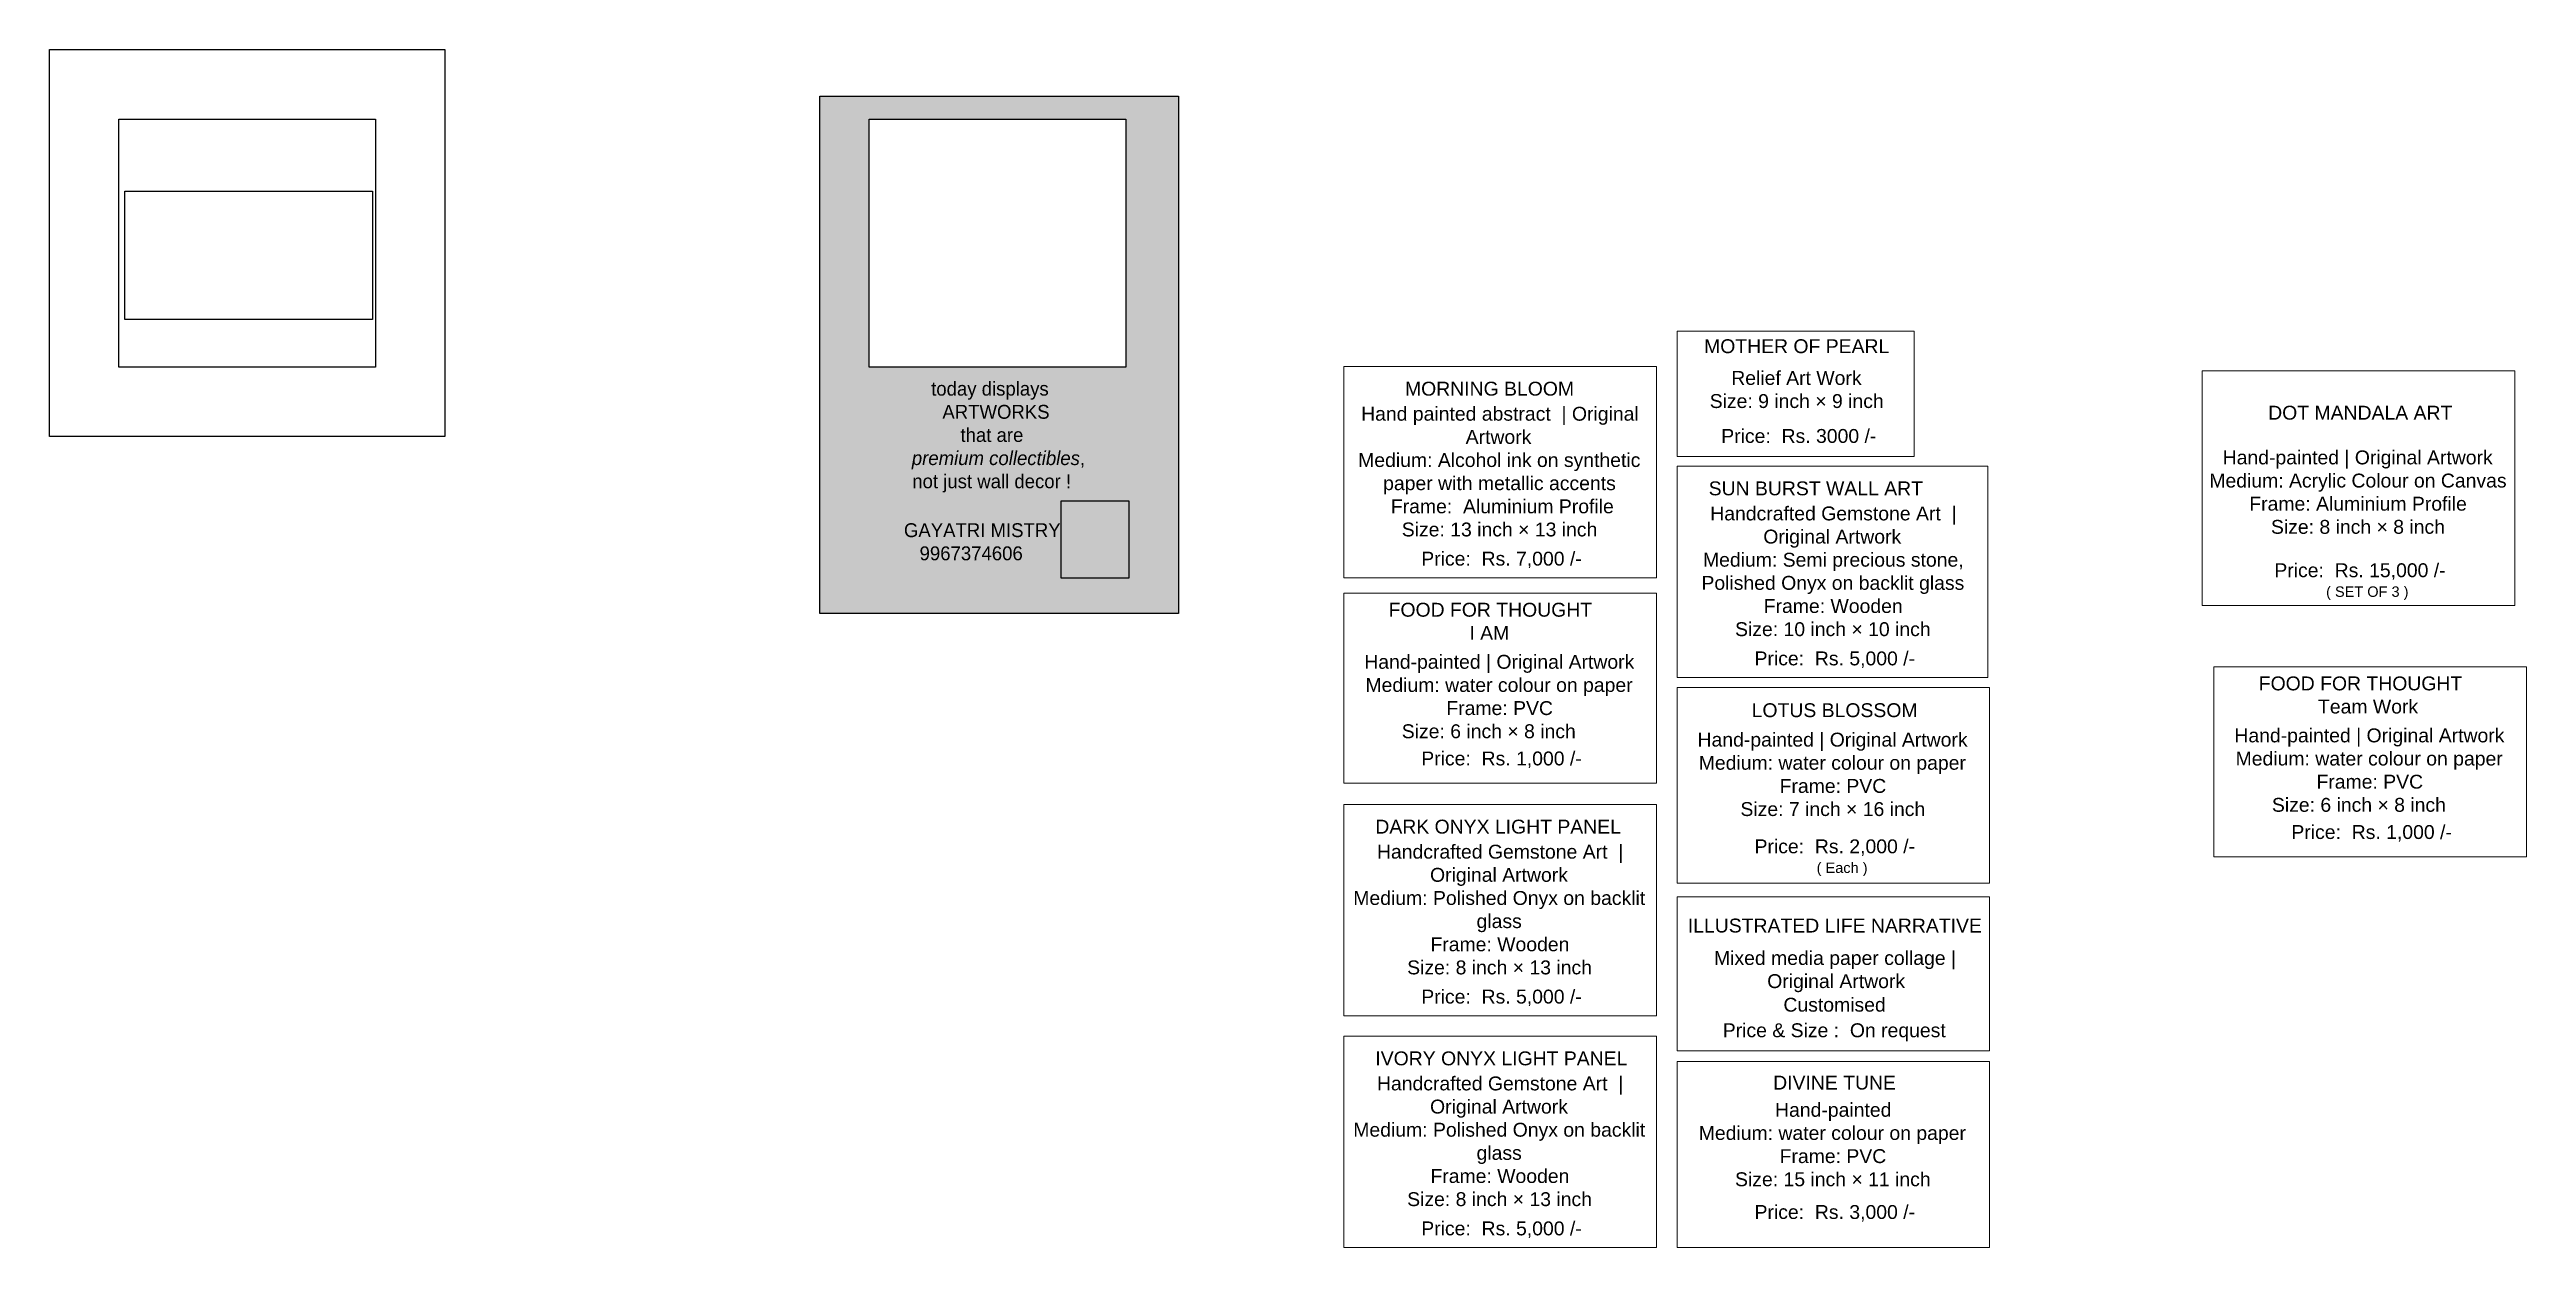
# Model space of a CAD drawing. Header units: inches. Extents: x -9.5 to 26.2, y 0.9 to 18.2.
import ezdxf

# ---------------------------------------------------------------- set-up
doc = ezdxf.new("R2010")
doc.units = ezdxf.units.IN
doc.header["$MEASUREMENT"] = 0
doc.layers.add('BRDER', color=7, linetype='Continuous', plot=False)
doc.styles.get("Standard").update_dxf_attribs({"font": 'arial.ttf'})
picture_1 = doc.add_image_def('image1.jpg', size_in_pixel=(1280, 1237))
picture_2 = doc.add_image_def('image2.png', size_in_pixel=(2350, 2700))

msp = doc.modelspace()

# ---------------------------------------------------------------- hatches: boundary and pattern name
h = msp.add_hatch(color=256)
h.dxf.hatch_style = 1
h.set_gradient(color1=(180, 156, 154), one_color=1, tint=1, name='CYLINDER')
h.paths.add_polyline_path([(6.763, 17.521), (1.596, 17.521), (1.596, 10.069), (6.763, 10.069)])
h.paths.add_polyline_path([(2.306, 13.618), (2.306, 17.192), (6.005, 17.192), (6.005, 13.618)], flags=16)

# ---------------------------------------------------------------- linework, layer by layer
for points in [[(-9.509, 18.192), (-3.811, 18.192), (-3.811, 12.618), (-9.509, 12.618)], [(1.596, 17.521), (6.763, 17.521), (6.763, 10.069), (1.596, 10.069)]]:
    msp.add_lwpolyline(points, close=True)
at = {"color": 8, "lineweight": 0}
for points in [[(13.95, 12.329), (17.365, 12.329), (17.365, 14.135), (13.95, 14.135)], [(9.146, 10.585), (13.651, 10.585), (13.651, 13.629), (9.146, 13.629)], [(21.52, 10.183), (26.024, 10.183), (26.024, 13.566), (21.52, 13.566)], [(13.95, 9.149), (18.43, 9.149), (18.43, 12.193), (13.95, 12.193)], [(9.146, 7.628), (13.651, 7.628), (13.651, 10.362), (9.146, 10.362)], [(21.688, 6.567), (26.193, 6.567), (26.193, 9.302), (21.688, 9.302)], [(13.95, 6.188), (18.455, 6.188), (18.455, 9.002), (13.95, 9.002)], [(9.146, 4.277), (13.651, 4.277), (13.651, 7.321), (9.146, 7.321)], [(13.95, 3.769), (18.455, 3.769), (18.455, 5.987), (13.95, 5.987)], [(9.146, 0.939), (13.651, 0.939), (13.651, 3.983), (9.146, 3.983)], [(13.95, 0.939), (18.455, 0.939), (18.455, 3.619), (13.95, 3.619)]]:
    msp.add_lwpolyline(points, close=True, dxfattribs=at)
at = {"layer": 'BRDER'}
for points in [[(-8.509, 17.192), (-4.811, 17.192), (-4.811, 13.618), (-8.509, 13.618)], [(-4.852, 16.155), (-4.852, 14.306), (-8.426, 14.306), (-8.426, 16.155)]]:
    msp.add_lwpolyline(points, close=True, dxfattribs=at)

# ---------------------------------------------------------------- texts
at = {"char_height": 0.2, "attachment_point": 1}
for s, insert, width in [('MOTHER OF PEARL', (14.339, 14.02), 2.75879), ('\\pi1.30574;Relief Art Work\\P\\pi0.99503;Size: 9 inch × 9 inch', (13.425, 13.563), 4.46687), ('MORNING BLOOM', (10.028, 13.408), 5.0011), ('\\pi0.25349;Hand painted abstract  | Original \\P\\pi1.76052;Artwork\\P\\pi0.21072;Medium: Alcohol ink on synthetic \\P\\pi0.57088;paper with metallic accents\\P\\pi0.68255;Frame:  Aluminium Profile\\P\\pi0.83964;Size: 13 inch × 13 inch', (9.142, 13.047), 4.46687), ('DOT MANDALA ART', (22.47, 13.062), 2.75879), ('\\pi0.17535;Price:  Rs. 3000 /-\\P\\pi1.16177;{\\H0.75x;    }', (14.411, 12.727), 2.55643), ('\\pi0.29878;Hand-painted | Original Artwork\\P\\pi0.10635;Medium: Acrylic Colour on Canvas\\P\\pi0.68255;Frame: Aluminium Profile\\P\\pi0.99503;Size: 8 inch × 8 inch', (21.515, 12.418), 4.46687), ('SUN BURST WALL ART', (14.405, 11.972), 5.0011), ('\\pi0.4818;Handcrafted Gemstone Art  | \\P\\pi1.24708;Original Artwork\\P\\pi0.37723;Medium: Semi precious stone, \\P\\pi0.35492;Polished Onyx on backlit glass\\P\\pi1.25294;Frame: Wooden\\P\\pi0.83964;Size: 10 inch × 10 inch', (13.946, 11.611), 4.46687), ('\\pi0.13653;Price:  Rs. 7,000 /-', (10.126, 10.96), 2.55643), ('\\pi0.05884;Price:  Rs. 15,000 /-\\P\\pi0.5718;{\\H0.75x;    ( SET OF 3 )}', (22.5, 10.793), 2.55643), ('FOOD FOR THOUGHT \\P               I AM', (9.792, 10.224), 4.11681), ('\\pi0.29878;Hand-painted | Original Artwork\\P\\pi0.31618;Medium: water colour on paper\\P\\pi1.48193;Frame: PVC\\P\\pi0.83964;Size: 6 inch × 8 inch', (9.142, 9.474), 4.46687), ('\\pi0.13653;Price:  Rs. 5,000 /-', (14.93, 9.523), 2.55643), ('FOOD FOR THOUGHT \\P           Team Work', (22.334, 9.163), 4.11681), ('LOTUS BLOSSOM', (15.025, 8.777), 2.75879), ('\\pi0.29878;Hand-painted | Original Artwork\\P\\pi0.31618;Medium: water colour on paper\\P\\pi1.48193;Frame: PVC\\P\\pi0.91734;Size: 7 inch × 16 inch', (13.946, 8.353), 4.46687), ('\\pi0.29878;Hand-painted | Original Artwork\\P\\pi0.31618;Medium: water colour on paper\\P\\pi1.48193;Frame: PVC\\P\\pi0.83964;Size: 6 inch × 8 inch', (21.684, 8.414), 4.46687), ('\\pi0.13653;Price:  Rs. 1,000 /-', (10.126, 8.082), 2.55643), ('DARK ONYX LIGHT PANEL', (9.601, 7.1), 5.0011), ('\\pi0.13653;Price:  Rs. 2,000 /-\\P\\pi0.79874;{\\H0.75x;    ( Each )}', (14.93, 6.816), 2.55643), ('\\pi0.13653;Price:  Rs. 1,000 /-', (22.668, 7.022), 2.55643), ('\\pi0.4818;Handcrafted Gemstone Art  | \\P\\pi1.24708;Original Artwork\\P\\pi0.1406;Medium: Polished Onyx on backlit \\P\\pi1.9172;glass\\P\\pi1.25294;Frame: Wooden\\P\\pi0.91734;Size: 8 inch × 13 inch', (9.142, 6.739), 4.46687), ('ILLUSTRATED LIFE NARRATIVE', (14.105, 5.675), 5.0011), ('\\pi0.76188;Mixed media paper collage | \\P\\pi1.45151; Original Artwork', (13.72, 5.208), 4.96687), ('\\pi0.13653;Price:  Rs. 5,000 /-', (10.126, 4.652), 2.55643), ('\\pi1.7629;Customised', (13.72, 4.535), 4.96687), ('\\pi0.21149;Price & Size :  On request\\P\\pi1.69048;{\\H0.75x;    }', (14.397, 4.167), 3.61384), ('IVORY ONYX LIGHT PANEL', (9.601, 3.762), 5.0011), ('\\pi0.4818;Handcrafted Gemstone Art  | \\P\\pi1.24708;Original Artwork\\P\\pi0.1406;Medium: Polished Onyx on backlit \\P\\pi1.9172;glass\\P\\pi1.25294;Frame: Wooden\\P\\pi0.91734;Size: 8 inch × 13 inch', (9.142, 3.401), 4.46687), ('DIVINE TUNE', (15.335, 3.413), 2.75879), ('\\pi1.4159;Hand-painted \\P\\pi0.31618;Medium: water colour on paper\\P\\pi1.48193;Frame: PVC\\P\\pi0.83964;Size: 15 inch × 11 inch', (13.946, 3.021), 4.46687), ('\\pi0.13653;Price:  Rs. 3,000 /-\\P\\pi1.16177;{\\H0.75x;    }', (14.93, 1.549), 2.55643), ('\\pi0.13653;Price:  Rs. 5,000 /-', (10.126, 1.313), 2.55643)]:
    msp.add_mtext(s, dxfattribs=dict(at, insert=insert, width=width))
at = {"color": 252, "char_height": 0.2, "width": 3.97381, "attachment_point": 1}
for s, insert in [('\\pi1.07912;{\\fTw Cen MT|b0|i0|c0|p34;today displays\\P\\pi1.24095;ARTWORKS \\P\\pi1.50157;that are\\P\\pi0.72644; \\fTw Cen MT|b0|i1|c0|p34;premium collectibles\\fTw Cen MT|b0|i0|c0|p34;, \\P\\pi0.80709;not just wall decor !}', (2.119, 13.408)), ('\\pi0.92281;{\\fTw Cen MT|b0|i0|c0|p34;GAYATRI MISTRY\\P\\pi1.14836;9967374606}', (1.883, 11.37))]:
    msp.add_mtext(s, dxfattribs=dict(at, insert=insert))

# ---------------------------------------------------------------- pictures from other files: only their frames are drawn
image = msp.add_image(picture_1, insert=(-8.509, 13.618), size_in_units=(3.699, 3.574))
image.dxf.flags = 7
image = msp.add_image(picture_1, insert=(2.306, 13.618), size_in_units=(3.699, 3.574))
image.dxf.flags = 7
image = msp.add_image(picture_2, insert=(5.073, 10.577), size_in_units=(0.973, 1.118))
image.dxf.flags = 7

doc.saveas('drawing.dxf')
